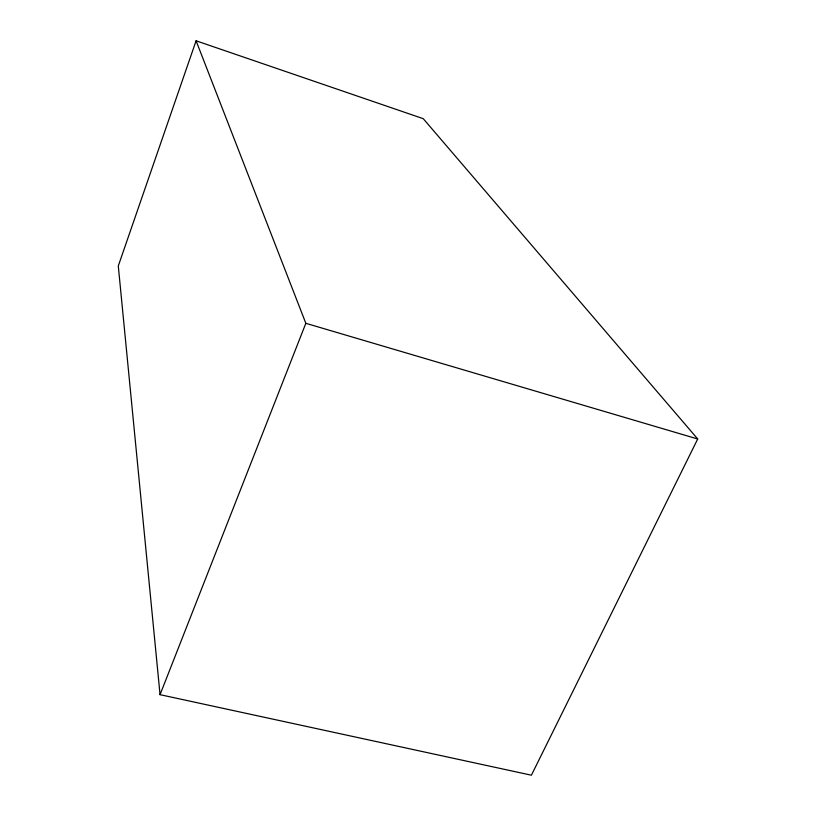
<?xml version="1.0" encoding="UTF-8"?>
<svg xmlns="http://www.w3.org/2000/svg" width="816" height="816" viewBox="0 0 816 816"><rect width="100%" height="100%" fill="white"/><g stroke="black" fill="none" stroke-linecap="round" stroke-linejoin="round"><path stroke-width="1.22" d="M196.085 40.8L118.289 265.965L160.048 694.671L531.41 775.2L697.711 438.988L423.239 118.677L196.085 40.8L305.837 323.309L160.048 694.671M305.837 323.309L697.711 438.988"/></g></svg>
